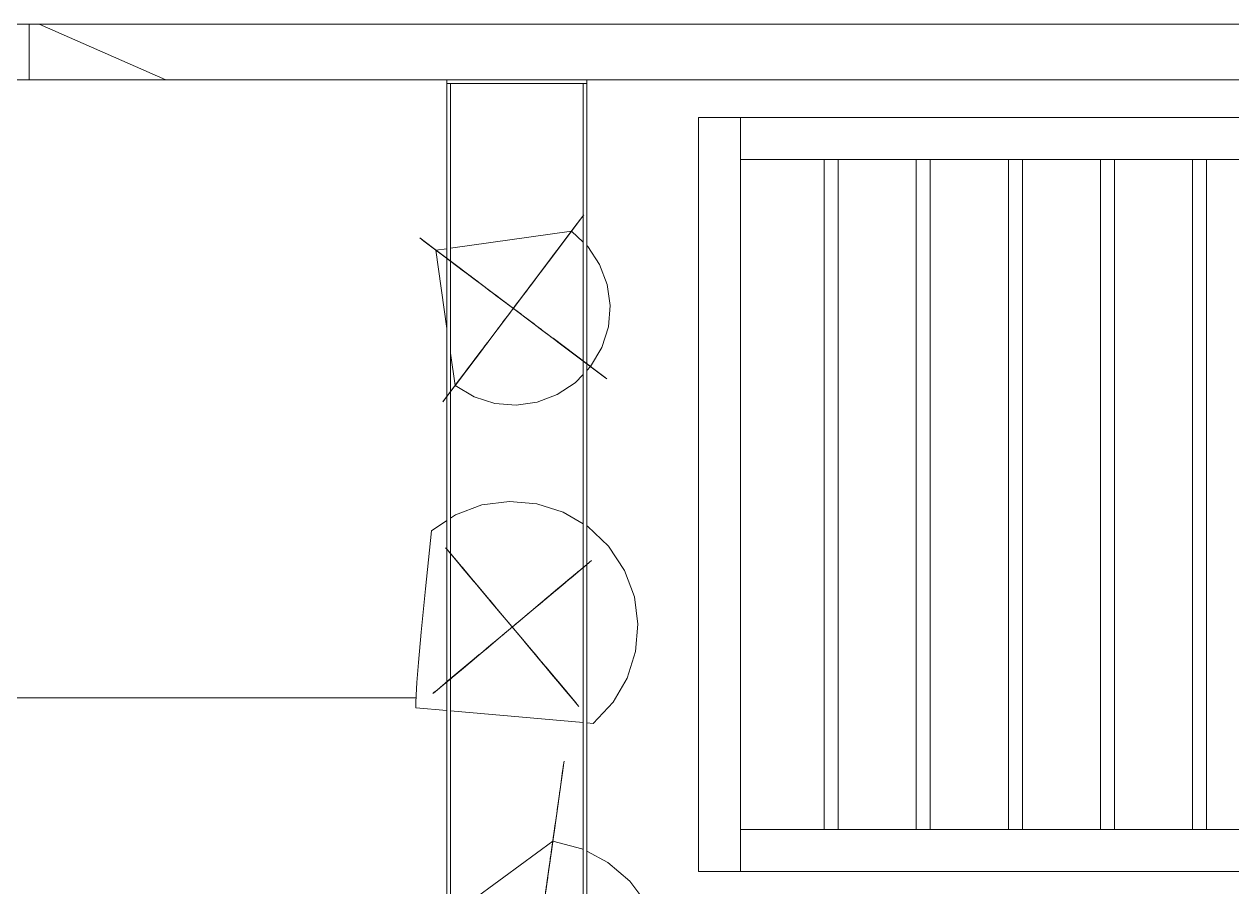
# Model space of a CAD drawing. Header units: inches. Extents: x -578 to 1873, y 397 to 1812.
# Drawn here: x 762.2 to 935, y 1546.6 to 1670.2 of the extents above; entities that cross this region are included whole.
import ezdxf

# ---------------------------------------------------------------- set-up
doc = ezdxf.new("R2010")
doc.units = ezdxf.units.IN
doc.header["$MEASUREMENT"] = 0
for name, color, linetype, lineweight in [('A-FLOR', 192, 'Continuous', 13), ('A-ROOF', 132, 'Continuous', 13), ('A-WALL', 113, 'Continuous', 13), ('I-FURN', 30, 'Continuous', 9), ('L-PLNT', 71, 'Continuous', 9)]:
    doc.layers.add(name, color=color, linetype=linetype, lineweight=lineweight)

# ---------------------------------------------------------------- blocks, each defined once
blk = doc.blocks.new('3D Cad File Example_dwg_Pergola Modern - Pergola-1094976-_3D_-2974-Level 1')
at = {"layer": 'I-FURN'}
for p, q in [((85.5, 54), (-85.5, 54)), ((91.5, 54), (85.5, 54)), ((85.5, 54), (85.5, -54)), ((85.5, 54), (85.5, 48)), ((91.5, 54), (91.5, -54)), ((85.5, 48), (-85.5, 48)), ((18.77, 48), (20.77, 48)), ((18.77, 48), (18.77, -48)), ((20.77, 48), (20.77, -48)), ((31.95, 48), (33.95, 48)), ((31.95, 48), (31.95, -48)), ((33.95, 48), (33.95, -48)), ((45.14, 48), (47.14, 48)), ((45.14, 48), (45.14, -48)), ((47.14, 48), (47.14, -48)), ((60.32, 48), (58.32, 48)), ((58.32, 48), (58.32, -48)), ((60.32, 48), (60.32, -48)), ((73.5, 48), (71.5, 48)), ((71.5, 48), (71.5, -48)), ((73.5, 48), (73.5, -48)), ((85.5, -48), (-85.5, -48)), ((18.77, -48), (20.77, -48)), ((31.95, -48), (33.95, -48)), ((45.14, -48), (47.14, -48)), ((58.32, -48), (60.32, -48)), ((71.5, -48), (73.5, -48)), ((85.5, -54), (85.5, -48)), ((85.5, -54), (-85.5, -54)), ((91.5, -54), (85.5, -54))]:
    blk.add_line(p, q, dxfattribs=at)
blk = doc.blocks.new('3D Cad File Example_dwg_RPC Shrub - Hydrangea 3_-9_-1394593-_3D_-V39-Level 1')
at = {"layer": 'L-PLNT'}
for p, q in [((2.26, 22.79), (2.26, 24.36)), ((2.26, 24.36), (2.26, 23.77)), ((2.26, 23.77), (2.26, 20.78)), ((2.26, 22.79), (2.26, 20)), ((2.26, 22.17), (2.26, 22.37)), ((2.26, 22.37), (2.26, 21.78)), ((2.26, 21.9), (2.26, 22.17)), ((2.26, 21.9), (2.26, 21.74)), ((2.26, 21.77), (2.26, 21.8)), ((2.26, 21.8), (2.26, 21.62)), ((2.26, 21.78), (2.26, 20.43)), ((2.26, 21.6), (2.26, 21.77)), ((2.26, 21.74), (2.26, 21.39)), ((2.26, 21.62), (2.26, 21.08)), ((2.26, 20.65), (2.26, 21.6)), ((2.26, 21.39), (2.26, 21.17)), ((2.26, 21.17), (2.26, 21.02)), ((2.26, 21.08), (2.26, 18.94)), ((2.26, 21.02), (2.26, 20.75)), ((2.26, 20.78), (2.26, 20.13)), ((2.26, 20.75), (2.26, 20.38)), ((2.26, 20.22), (2.26, 20.65)), ((2.26, 20.38), (2.26, 20.43)), ((2.26, 20.43), (2.26, 19.3)), ((2.26, 20.43), (2.26, 20.26)), ((2.26, 20.02), (2.26, 20.38)), ((2.26, 20.38), (2.26, 19.95)), ((2.26, 20.26), (2.26, 17.88)), ((2.26, 19.75), (2.26, 20.22)), ((2.26, 20.13), (2.26, 19.63)), ((2.26, 20.02), (2.26, 17.76)), ((2.26, 20), (2.26, 19.29)), ((2.26, 19.95), (2.26, 18.49)), ((2.26, 19.25), (2.26, 19.75)), ((2.26, 19.63), (2.26, 19.2)), ((2.26, 19.3), (2.26, 18.99)), ((2.26, 19.29), (2.26, 17.36)), ((2.26, 17.15), (2.26, 19.25)), ((2.26, 19.2), (2.26, 17.37)), ((2.26, 18.99), (2.26, 19.2)), ((2.26, 19.2), (2.26, 19.2)), ((2.26, 19.2), (2.26, 19.05)), ((2.26, 19.05), (2.26, 18.53)), ((0, 18.71), (-7.04, 11.67)), ((0.58, 18.23), (0, 18.71)), ((0.58, 18.23), (1.41, 17.48)), ((1.41, 17.48), (2.78, 16.18)), ((2.26, 18.49), (2.26, 18.94)), ((2.26, 18.53), (2.26, 18.29)), ((2.26, 18.29), (2.26, 18.15)), ((2.26, 18.15), (2.26, 18.04)), ((2.26, 18.04), (2.26, 17.94)), ((2.26, 17.94), (2.26, 17.83)), ((2.26, 17.76), (2.26, 17.88)), ((2.26, 17.83), (2.26, 17.72)), ((2.26, 17.72), (2.26, 17.6)), ((2.26, 17.6), (2.26, 17.45)), ((2.26, 17.45), (2.26, 17.28)), ((2.26, 17.37), (2.26, 16.96)), ((2.26, 17.36), (2.26, 16.66)), ((2.26, 17.28), (2.26, 17.07)), ((2.26, 17.1), (2.26, 17.22)), ((2.26, 17.22), (2.26, 17.02)), ((2.26, 17), (2.26, 17.15)), ((2.26, 17.1), (2.26, 16.72)), ((2.26, 17.07), (2.26, 16.96)), ((2.26, 17.02), (2.26, 13.16)), ((2.26, 16.77), (2.26, 17)), ((2.26, 16.96), (2.26, 16.62)), ((2.26, 16.96), (2.26, 16.92)), ((2.26, 16.92), (2.26, 16.91)), ((2.26, 16.91), (2.26, 16.91)), ((2.26, 16.91), (2.26, 16.87)), ((2.26, 16.87), (2.26, 16.77)), ((2.26, 16.62), (2.26, 16.77)), ((2.26, 16.77), (2.26, 16.28)), ((2.26, 16.72), (2.26, 14.65)), ((2.26, 16.66), (2.26, 15.87)), ((2.26, 15.99), (2.26, 16.32)), ((2.26, 16.32), (2.26, 14.12)), ((2.26, 16.28), (2.26, 15.82)), ((2.26, 9.85), (2.26, 16.09)), ((2.26, 16.09), (2.26, 15.59)), ((2.26, 14.39), (2.26, 15.99)), ((2.26, 15.87), (2.26, 15.82)), ((2.26, 15.82), (2.26, 15.44)), ((2.26, 15.82), (2.26, 15.37)), ((2.26, 15.59), (2.26, 14.44)), ((2.78, 16.18), (4.93, 14.05)), ((2.26, 15.44), (2.26, 14.39)), ((2.26, 15.37), (2.26, 14.9)), ((2.26, 14.9), (2.26, 14.4)), ((2.26, 14.65), (2.26, 13.16)), ((2.26, 14.07), (2.26, 14.59)), ((2.26, 14.59), (2.26, 14.32)), ((2.26, 12.98), (2.26, 14.44)), ((2.26, 14.4), (2.26, 13.82)), ((2.26, 14.32), (2.26, 13.63)), ((2.26, 14.12), (2.26, 13.77)), ((2.26, 14.07), (2.26, 13.61)), ((4.93, 14.05), (5.53, 13.44)), ((2.26, 13.16), (2.26, 13.82)), ((2.26, 13.77), (2.26, 13.43)), ((2.26, 13.63), (2.26, 12.98)), ((2.26, 13.61), (2.26, 12.98)), ((2.26, 12.14), (2.26, 13.43)), ((2.26, 13.16), (2.26, 12.74)), ((2.26, 12.74), (2.26, 12.42)), ((2.26, 12.47), (2.26, 11.73)), ((2.26, 12.47), (2.26, 9.01)), ((2.26, 11.73), (2.26, 12.47)), ((2.26, 12.42), (2.26, 12.13)), ((2.26, 11.82), (2.26, 12.14)), ((2.26, 12.13), (2.26, 11.8)), ((5.97, 13), (8.12, 10.83)), ((-7.63, 11.08), (-18.71, 0)), ((2.26, 11.76), (2.26, 11.88)), ((2.26, 11.88), (2.26, 11.82)), ((2.26, 11.8), (2.26, 11.35)), ((2.26, 10.91), (2.26, 11.76)), ((2.26, 11.35), (2.26, 10.73)), ((2.26, 10.65), (2.26, 10.91)), ((2.26, 9.85), (2.26, 10.73)), ((2.26, 10.5), (2.26, 10.65)), ((2.26, 10.17), (2.26, 10.5)), ((8.12, 10.83), (12.63, 6.24)), ((2.26, 10.17), (2.26, 9.43)), ((2.26, 9.43), (2.26, 6.4)), ((2.26, 9.01), (2.26, 8.52)), ((2.26, 8.52), (2.26, 8)), ((2.26, 8), (2.26, 7.47)), ((2.26, 7.47), (2.26, 6.92)), ((2.26, 6.92), (2.26, 6.36)), ((2.26, 6.4), (2.26, 5.27)), ((2.26, 6.36), (2.26, 5.79)), ((2.26, 5.22), (2.26, 5.79)), ((2.26, 5.27), (2.26, 4.68)), ((2.26, 5.22), (2.26, -6.29)), ((12.63, 6.24), (18.71, 0)), ((2.26, 4.68), (2.26, 4.1)), ((2.26, 4.1), (2.26, 3.52)), ((2.26, 3.52), (2.26, 2.95)), ((2.26, 2.95), (2.26, 2.41)), ((2.26, 2.41), (2.26, 1.89)), ((2.26, 1.4), (2.26, 1.89)), ((-20.53, 0), (-22.11, 0)), ((-22.11, 0), (-21.52, 0)), ((-21.52, 0), (-18.52, 0)), ((-20.53, 0), (-17.74, 0)), ((-19.91, 0), (-20.12, 0)), ((-20.12, 0), (-19.52, 0)), ((-19.64, 0), (-19.91, 0)), ((-19.64, 0), (-19.48, 0)), ((-19.52, 0), (-19.55, 0)), ((-19.55, 0), (-19.36, 0)), ((-19.52, 0), (-18.18, 0)), ((-19.34, 0), (-19.52, 0)), ((-19.48, 0), (-19.13, 0)), ((-19.36, 0), (-18.82, 0)), ((-18.39, 0), (-19.34, 0)), ((-19.13, 0), (-18.91, 0)), ((-18.91, 0), (-18.76, 0)), ((-18.82, 0), (-16.68, 0)), ((-18.76, 0), (-18.49, 0)), ((-18.52, 0), (-17.87, 0)), ((-18.49, 0), (-18.13, 0)), ((-17.97, 0), (-18.39, 0)), ((-18.18, 0), (-18, 0)), ((-18.13, 0), (-17.69, 0)), ((-17.5, 0), (-17.97, 0)), ((-17.87, 0), (-17.37, 0)), ((-17.74, 0), (-17.03, 0)), ((-17.69, 0), (-16.23, 0)), ((-17, 0), (-17.5, 0)), ((-17.37, 0), (-16.95, 0)), ((-17.03, 0), (-15.11, 0)), ((-14.89, 0), (-17, 0)), ((-16.95, 0), (-15.11, 0)), ((-16.23, 0), (-16.68, 0)), ((-15.11, 0), (-14.71, 0)), ((-15.11, 0), (-14.41, 0)), ((-14.74, 0), (-14.89, 0)), ((-14.51, 0), (-14.74, 0)), ((-14.71, 0), (-14.36, 0)), ((-14.36, 0), (-14.51, 0)), ((-14.41, 0), (-13.61, 0)), ((-13.73, 0), (-14.06, 0)), ((-14.06, 0), (-11.86, 0)), ((-12.13, 0), (-13.73, 0)), ((-13.61, 0), (-13.56, 0)), ((-13.56, 0), (-13.18, 0)), ((-13.18, 0), (-12.13, 0)), ((-11.86, 0), (-11.51, 0)), ((-11.51, 0), (-11.18, 0)), ((-9.89, 0), (-11.18, 0)), ((-9.56, 0), (-9.89, 0)), ((-9.51, 0), (-9.63, 0)), ((-9.63, 0), (-9.56, 0)), ((-8.65, 0), (-9.51, 0)), ((-8.39, 0), (-8.65, 0)), ((-8.24, 0), (-8.39, 0)), ((-7.91, 0), (-8.24, 0)), ((-7.91, 0), (-7.18, 0)), ((-7.18, 0), (-4.14, 0)), ((-4.14, 0), (-3.02, 0)), ((-3.02, 0), (-2.43, 0)), ((-2.43, 0), (-1.84, 0)), ((-1.84, 0), (-1.26, 0)), ((-1.26, 0), (-0.7, 0)), ((-0.7, 0), (-0.15, 0)), ((-0.15, 0), (0.37, 0)), ((0.86, 0), (0.37, 0)), ((1.62, 0), (0.85, 0)), ((0.85, 0), (0.86, 0)), ((1.65, 0), (1.61, 0)), ((1.61, 0), (1.62, 0)), ((1.65, 0), (1.72, 0)), ((2.28, 0), (1.72, 0)), ((2.26, 0.64), (2.26, 1.41)), ((2.26, 1.41), (2.26, 1.4)), ((2.26, 0.6), (2.26, 0.65)), ((2.26, 0.65), (2.26, 0.64)), ((2.26, 0.6), (2.26, 0.53)), ((2.26, -0.02), (2.26, 0.53)), ((2.63, 0), (2.28, 0)), ((3.08, 0), (2.63, 0)), ((3.06, 0), (3.08, 0)), ((3.06, 0), (3.12, 0)), ((3.12, 0), (3.87, 0)), ((3.87, 0), (4.31, 0)), ((7, 0), (4.31, 0)), ((7.05, 0), (7, 0)), ((7.1, 0), (7.05, 0)), ((7.17, 0), (7.1, 0)), ((7.14, 0), (7.1, 0)), ((7.1, 0), (7.44, 0)), ((7.17, 0), (7.14, 0)), ((7.44, 0), (7.65, 0)), ((7.65, 0), (7.96, 0)), ((7.96, 0), (8.36, 0)), ((9.23, 0), (8.36, 0)), ((9.65, 0), (9.23, 0)), ((9.99, 0), (9.65, 0)), ((13.47, 0), (9.99, 0)), ((13.41, 0), (12.96, 0)), ((12.96, 0), (13.01, 0)), ((13.24, 0), (13.01, 0)), ((13.34, 0), (13.24, 0)), ((13.56, 0), (13.34, 0)), ((15.87, 0), (13.38, 0)), ((13.38, 0), (13.41, 0)), ((13.47, 0), (13.69, 0)), ((14.8, 0), (13.56, 0)), ((17.37, 0), (13.69, 0)), ((15, 0), (14.8, 0)), ((15.52, 0), (15, 0)), ((15.27, 0), (15.87, 0)), ((15.52, 0), (17.68, 0)), ((16.17, 0), (15.87, 0)), ((16.7, 0), (15.87, 0)), ((16.6, 0), (16.17, 0)), ((16.48, 0), (16.18, 0)), ((16.35, 0), (16.18, 0)), ((16.89, 0), (16.35, 0)), ((16.69, 0), (16.48, 0)), ((17.18, 0), (16.6, 0)), ((17.07, 0), (16.69, 0)), ((17.47, 0), (16.7, 0)), ((18.61, 0), (16.89, 0)), ((17.11, 0), (17.06, 0)), ((17.06, 0), (17.15, 0)), ((19.17, 0), (17.07, 0)), ((17.32, 0), (17.11, 0)), ((17.15, 0), (17.37, 0)), ((17.4, 0), (17.18, 0)), ((17.72, 0), (17.32, 0)), ((17.68, 0), (17.4, 0)), ((19.77, 0), (17.47, 0)), ((20.38, 0), (17.68, 0)), ((18.94, 0), (17.68, 0)), ((18.33, 0), (17.72, 0)), ((18.71, 0), (18.22, -4.29)), ((18.33, 0), (19.18, 0)), ((20.45, 0), (18.61, 0)), ((19.21, 0), (18.94, 0)), ((19.56, 0), (19.17, 0)), ((19.18, 0), (19.47, 0)), ((23.06, 0), (19.21, 0)), ((19.47, 0), (19.64, 0)), ((19.99, 0), (19.56, 0)), ((19.64, 0), (19.85, 0)), ((19.85, 0), (19.77, 0)), ((25.51, 0), (19.99, 0)), ((20.42, 0), (20.38, 0)), ((20.42, 0), (21.1, 0)), ((20.45, 0), (20.99, 0)), ((20.99, 0), (21.17, 0)), ((21.17, 0), (21.1, 0)), ((23.24, 0), (23.06, 0)), ((24.87, 0), (23.24, 0)), ((28.96, 0), (24.87, 0)), ((25.72, 0), (25.51, 0)), ((26.16, 0), (25.72, 0)), ((26.58, 0), (26.16, 0)), ((26.98, 0), (26.58, 0)), ((27.36, 0), (26.98, 0)), ((28.5, 0), (27.36, 0)), ((29.13, 0), (28.5, 0)), ((29.76, 0), (28.96, 0)), ((29.43, 0), (29.13, 0)), ((29.7, 0), (29.4, 0)), ((29.4, 0), (29.61, 0)), ((29.85, 0), (29.43, 0)), ((30.1, 0), (29.61, 0)), ((29.7, 0), (29.85, 0)), ((29.76, 0), (30.31, 0)), ((30.31, 0), (30.1, 0)), ((-18.71, 0), (-18.22, -4.29)), ((-18.12, 0), (-18.17, 0)), ((-18.17, 0), (-17.04, 0)), ((-17.77, 0), (-18.12, 0)), ((-18, 0), (-15.62, 0)), ((-17.77, 0), (-15.5, 0)), ((-17.04, 0), (-16.73, 0)), ((-16.73, 0), (-16.94, 0)), ((-16.94, 0), (-16.94, 0)), ((-16.94, 0), (-16.79, 0)), ((-16.79, 0), (-16.28, 0)), ((-16.28, 0), (-16.04, 0)), ((-16.04, 0), (-15.89, 0)), ((-15.89, 0), (-15.78, 0)), ((-15.78, 0), (-15.68, 0)), ((-15.68, 0), (-15.58, 0)), ((-15.5, 0), (-15.62, 0)), ((-15.58, 0), (-15.47, 0)), ((-15.47, 0), (-15.34, 0)), ((-15.34, 0), (-15.2, 0)), ((-15.2, 0), (-15.02, 0)), ((-15.02, 0), (-14.81, 0)), ((-14.85, 0), (-14.96, 0)), ((-14.96, 0), (-14.76, 0)), ((-14.85, 0), (-14.46, 0)), ((-14.81, 0), (-14.71, 0)), ((-14.76, 0), (-10.9, 0)), ((-14.71, 0), (-14.66, 0)), ((-14.66, 0), (-14.66, 0)), ((-14.66, 0), (-14.65, 0)), ((-14.65, 0), (-14.61, 0)), ((-14.61, 0), (-14.51, 0)), ((-14.51, 0), (-14.03, 0)), ((-14.46, 0), (-12.39, 0)), ((-14.03, 0), (-13.57, 0)), ((-7.6, 0), (-13.84, 0)), ((-13.84, 0), (-13.33, 0)), ((-13.57, 0), (-13.12, 0)), ((-13.33, 0), (-12.19, 0)), ((-13.12, 0), (-12.65, 0)), ((-12.65, 0), (-12.14, 0)), ((-12.39, 0), (-10.9, 0)), ((-11.81, 0), (-12.33, 0)), ((-12.33, 0), (-12.06, 0)), ((-9.48, 0), (-12.19, 0)), ((-12.14, 0), (-11.57, 0)), ((-12.06, 0), (-11.37, 0)), ((-11.81, 0), (-11.35, 0)), ((-10.9, 0), (-11.57, 0)), ((-11.37, 0), (-10.41, 0)), ((-11.35, 0), (-9.48, 0)), ((-10.9, 0), (-10.48, 0)), ((-10.48, 0), (-10.16, 0)), ((-10.41, 0), (-6.75, 0)), ((-10.16, 0), (-9.87, 0)), ((-9.87, 0), (-9.54, 0)), ((-9.54, 0), (-9.1, 0)), ((-9.1, 0), (-8.47, 0)), ((-7.6, 0), (-8.47, 0)), ((-6.75, 0), (-6.26, 0)), ((-6.26, 0), (-5.75, 0)), ((-5.75, 0), (-5.21, 0)), ((-5.21, 0), (-4.66, 0)), ((-4.66, 0), (-4.1, 0)), ((-4.1, 0), (-3.53, 0)), ((-2.96, 0), (-3.53, 0)), ((-2.96, 0), (8.55, 0)), ((2.26, -0.37), (2.26, -0.02)), ((2.26, -0.83), (2.26, -0.37)), ((2.26, -0.8), (2.26, -0.83)), ((2.26, -0.8), (2.26, -0.86)), ((2.26, -0.86), (2.26, -1.62)), ((2.26, -1.62), (2.26, -2.05)), ((6.94, 0), (6.75, 0)), ((6.75, 0), (6.75, 0)), ((6.75, 0), (7.06, 0)), ((8.36, 0), (6.94, 0)), ((7.06, 0), (7.3, 0)), ((7.3, 0), (7.5, 0)), ((7.5, 0), (7.7, 0)), ((7.7, 0), (7.94, 0)), ((7.94, 0), (8.27, 0)), ((8.27, 0), (8.7, 0)), ((8.55, 0), (8.36, 0)), ((8.7, 0), (9.06, 0)), ((9.36, 0), (9.06, 0)), ((10.18, 0), (9.36, 0)), ((10.48, 0), (10.18, 0)), ((10.84, 0), (10.48, 0)), ((12.5, 0), (10.84, 0)), ((11.78, 0), (11.32, 0)), ((11.32, 0), (11.7, 0)), ((11.7, 0), (12.17, 0)), ((12.08, 0), (11.78, 0)), ((12.77, 0), (12.08, 0)), ((12.71, 0), (12.17, 0)), ((12.94, 0), (12.5, 0)), ((12.71, 0), (15.27, 0)), ((13.16, 0), (12.77, 0)), ((13.36, 0), (12.94, 0)), ((13.75, 0), (13.16, 0)), ((13.36, 0), (13.75, 0)), ((2.26, -4.74), (2.26, -2.05)), ((-18.22, -4.29), (-16.81, -8.23)), ((2.26, -4.68), (2.26, -4.49)), ((2.26, -4.49), (2.26, -4.49)), ((2.26, -4.49), (2.26, -4.81)), ((2.26, -6.11), (2.26, -4.68)), ((2.26, -4.8), (2.26, -4.74)), ((2.26, -4.84), (2.26, -4.8)), ((2.26, -4.81), (2.26, -5.04)), ((2.26, -4.91), (2.26, -4.84)), ((2.26, -4.89), (2.26, -4.84)), ((2.26, -4.84), (2.26, -5.19)), ((2.26, -4.91), (2.26, -4.89)), ((2.26, -5.04), (2.26, -5.24)), ((17.96, -5.01), (16.81, -8.23)), ((18.22, -4.29), (18.15, -4.48)), ((2.26, -5.19), (2.26, -5.39)), ((2.26, -5.24), (2.26, -5.45)), ((2.26, -5.39), (2.26, -5.71)), ((2.26, -5.45), (2.26, -5.69)), ((2.26, -5.69), (2.26, -6.01)), ((2.26, -5.71), (2.26, -6.1)), ((2.26, -6.01), (2.26, -6.45)), ((2.26, -6.98), (2.26, -6.1)), ((2.26, -6.29), (2.26, -6.11)), ((2.26, -6.45), (2.26, -6.8)), ((2.26, -7.11), (2.26, -6.8)), ((-16.81, -8.23), (-16.13, -9.3)), ((2.26, -7.39), (2.26, -6.98)), ((2.26, -7.92), (2.26, -7.11)), ((2.26, -7.73), (2.26, -7.39)), ((2.26, -11.21), (2.26, -7.73)), ((2.26, -8.23), (2.26, -7.92)), ((2.26, -8.58), (2.26, -8.23)), ((2.26, -10.24), (2.26, -8.58)), ((14.6, -11.7), (16.81, -8.23)), ((-15.83, -9.76), (-14.6, -11.7)), ((2.26, -9.52), (2.26, -9.06)), ((2.26, -9.06), (2.26, -9.45)), ((2.26, -9.45), (2.26, -9.91)), ((2.26, -9.83), (2.26, -9.52)), ((2.26, -10.51), (2.26, -9.83)), ((2.26, -10.45), (2.26, -9.91)), ((2.26, -10.68), (2.26, -10.24)), ((-14.6, -11.7), (-11.7, -14.6)), ((2.26, -10.45), (2.26, -13.01)), ((2.26, -10.9), (2.26, -10.51)), ((2.26, -11.1), (2.26, -10.68)), ((2.26, -11.16), (2.26, -10.71)), ((2.26, -10.71), (2.26, -10.75)), ((2.26, -10.98), (2.26, -10.75)), ((2.26, -11.49), (2.26, -10.9)), ((2.26, -11.08), (2.26, -10.98)), ((2.26, -11.3), (2.26, -11.08)), ((2.26, -11.1), (2.26, -11.49)), ((2.26, -13.61), (2.26, -11.12)), ((2.26, -11.12), (2.26, -11.16)), ((2.26, -11.21), (2.26, -11.43)), ((2.26, -12.54), (2.26, -11.3)), ((2.26, -15.12), (2.26, -11.43)), ((11.7, -14.6), (14.6, -11.7)), ((2.26, -12.75), (2.26, -12.54)), ((2.26, -13.26), (2.26, -12.75)), ((2.26, -13.01), (2.26, -13.61)), ((2.26, -13.26), (2.26, -15.42)), ((2.26, -13.92), (2.26, -13.61)), ((2.26, -14.45), (2.26, -13.61)), ((-11.7, -14.6), (-8.23, -16.81)), ((2.26, -14.34), (2.26, -13.92)), ((2.26, -14.23), (2.26, -13.92)), ((2.26, -14.1), (2.26, -13.92)), ((2.26, -14.63), (2.26, -14.1)), ((2.26, -14.44), (2.26, -14.23)), ((2.26, -14.93), (2.26, -14.34)), ((2.26, -14.81), (2.26, -14.44)), ((2.26, -15.21), (2.26, -14.45)), ((2.26, -16.35), (2.26, -14.63)), ((2.26, -14.85), (2.26, -14.8)), ((2.26, -14.8), (2.26, -14.9)), ((2.26, -16.91), (2.26, -14.81)), ((2.26, -15.06), (2.26, -14.85)), ((2.26, -14.9), (2.26, -15.12)), ((2.26, -15.15), (2.26, -14.93)), ((2.26, -15.47), (2.26, -15.06)), ((2.26, -15.42), (2.26, -15.15)), ((2.26, -17.51), (2.26, -15.21)), ((2.26, -18.12), (2.26, -15.42)), ((2.26, -16.69), (2.26, -15.42)), ((2.26, -16.08), (2.26, -15.47)), ((8.23, -16.81), (11.7, -14.6)), ((-8.23, -16.81), (-4.29, -18.22)), ((2.26, -16.08), (2.26, -16.92)), ((2.26, -18.2), (2.26, -16.35)), ((2.26, -16.96), (2.26, -16.69)), ((2.26, -17.3), (2.26, -16.91)), ((2.26, -16.92), (2.26, -17.22)), ((2.26, -20.8), (2.26, -16.96)), ((2.26, -17.22), (2.26, -17.38)), ((4.29, -18.22), (8.23, -16.81)), ((-4.29, -18.22), (0, -18.71)), ((0, -18.71), (4.29, -18.22)), ((2.26, -17.73), (2.26, -17.3)), ((2.26, -17.38), (2.26, -17.6)), ((2.26, -17.6), (2.26, -17.51)), ((2.26, -23.25), (2.26, -17.73)), ((2.26, -18.16), (2.26, -18.12)), ((2.26, -18.16), (2.26, -18.84)), ((2.26, -18.2), (2.26, -18.73)), ((2.26, -18.73), (2.26, -18.91)), ((2.26, -18.91), (2.26, -18.84)), ((2.26, -20.98), (2.26, -20.8)), ((2.26, -22.61), (2.26, -20.98)), ((2.26, -26.71), (2.26, -22.61)), ((2.26, -23.46), (2.26, -23.25)), ((2.26, -23.91), (2.26, -23.46)), ((2.26, -24.32), (2.26, -23.91)), ((2.26, -24.72), (2.26, -24.32)), ((2.26, -25.11), (2.26, -24.72)), ((2.26, -26.24), (2.26, -25.11)), ((2.26, -26.87), (2.26, -26.24)), ((2.26, -27.5), (2.26, -26.71)), ((2.26, -27.18), (2.26, -26.87)), ((2.26, -27.45), (2.26, -27.15)), ((2.26, -27.15), (2.26, -27.36)), ((2.26, -27.6), (2.26, -27.18)), ((2.26, -27.84), (2.26, -27.36)), ((2.26, -27.45), (2.26, -27.6)), ((2.26, -27.5), (2.26, -28.05)), ((2.26, -28.05), (2.26, -27.84))]:
    blk.add_line(p, q, dxfattribs=at)
blk = doc.blocks.new('3D Cad File Example_dwg_RPC Shrub - Switchgrass 4_-6_-1394617-_3D_-V41-Level 1')
at = {"layer": 'L-PLNT'}
for p, q in [((0, 18.01), (-3.16, 14.85)), ((0.55, 17.55), (0, 18.01)), ((0.55, 17.55), (1.36, 16.83)), ((1.36, 16.83), (2.67, 15.57)), ((2.67, 15.57), (4.74, 13.53)), ((-3.52, 14.49), (-17, 1.01)), ((0, 14.62), (0, 14.84)), ((0, 14.84), (0, 14.42)), ((0, 14.62), (0, 13.99)), ((0, 14.42), (0, 13.91)), ((0, 14.1), (0, 14.11)), ((0, 14.11), (0, 12.89)), ((0, 14.05), (0, 14.1)), ((0, 13.99), (0, 14.05)), ((0, 13.99), (0, 12.15)), ((0, 13.91), (0, 13.99)), ((0, 13.91), (0, 12.05)), ((0, 13.83), (0, 13.91)), ((0, 13.75), (0, 13.83)), ((0, 13.75), (0, 13.68)), ((0, 11.94), (0, 13.68)), ((0, 13.24), (0, 13.39)), ((0, 13.39), (0, 11.07)), ((0, 13.24), (0, 13)), ((0, 13), (0, 12.68)), ((0, 11.08), (0, 12.96)), ((0, 12.96), (0, 9.77)), ((0, 12.89), (0, 11.81)), ((0, 11.68), (0, 12.88)), ((0, 12.88), (0, 12.87)), ((0, 12.54), (0, 12.87)), ((0, 12.68), (0, 12.29)), ((0, 11.08), (0, 12.67)), ((0, 11.94), (0, 12.67)), ((0, 12.54), (0, 12.52)), ((0, 12.52), (0, 12)), ((0, 12.29), (0, 11.81)), ((0, 12.15), (0, 11.26)), ((4.74, 13.53), (7.82, 10.43)), ((0, 12.05), (0, 11.4)), ((0, 12), (0, 11.53)), ((0, 7.46), (0, 11.94)), ((0, 11.94), (0, 11.91)), ((0, 11.91), (0, 11.87)), ((0, 11.87), (0, 11.82)), ((0, 11.82), (0, 11.77)), ((0, 11.81), (0, 11.26)), ((0, 11.81), (0, 10.79)), ((0, 11.77), (0, 11.72)), ((0, 11.72), (0, 11.68)), ((0, 11.68), (0, 11.65)), ((0, 11.68), (0, 10.59)), ((0, 11.65), (0, 11.25)), ((0, 11.53), (0, 10.62)), ((0, 11.4), (0, 10.79)), ((0, 11.11), (0, 11.36)), ((0, 11.36), (0, 11.33)), ((0, 11.36), (0, 11.22)), ((0, 11.36), (0, 10.98)), ((0, 11.33), (0, 10.98)), ((0, 11.26), (0, 10.64)), ((0, 11.26), (0, 10.6)), ((0, 11.25), (0, 10.2)), ((0, 11.22), (0, 10.28)), ((0, 11.11), (0, 9.83)), ((0, 11.07), (0, 9.34)), ((0, 10.98), (0, 9.17)), ((0, 10.98), (0, 10.93)), ((0, 10.93), (0, 8.76)), ((0, 10.64), (0, 10.79)), ((0, 10.79), (0, 9.79)), ((0, 10.42), (0, 10.68)), ((0, 10.68), (0, 10.32)), ((0, 10.62), (0, 10.12)), ((0, 10.6), (0, 10.35)), ((0, 10.59), (0, 9.56)), ((0, 10.25), (0, 10.58)), ((0, 10.58), (0, 10.49)), ((0, 10.49), (0, 10.28)), ((0, 10.42), (0, 9.37)), ((7.82, 10.43), (12.16, 6)), ((0, 10.35), (0, 10.06)), ((0, 10.32), (0, 10.14)), ((0, 10.28), (0, 8.63)), ((0, 10.28), (0, 7.01)), ((0, 10.25), (0, 8.38)), ((0, 10.2), (0, 9.06)), ((0, 10.14), (0, 9.86)), ((0, 10.12), (0, 9.56)), ((0, 10.06), (0, 9.07)), ((0, 9.86), (0, 9.52)), ((0, 9.77), (0, 9.83)), ((0, 9.79), (0, 7.53)), ((0, 8.9), (0, 9.63)), ((0, 9.63), (0, 7.81)), ((0, 8.9), (0, 9.56)), ((0, 9.56), (0, 8.57)), ((0, 9.52), (0, 9.16)), ((0, 9.37), (0, 9.34)), ((0, 9.17), (0, 8.67)), ((0, 9.16), (0, 8.82)), ((0, 9.07), (0, 7.97)), ((0, 9.06), (0, 8.57)), ((0, 8.18), (0, 9.05)), ((0, 9.04), (0, 9.05)), ((0, 9.01), (0, 9.04)), ((0, 8.96), (0, 9.01)), ((0, 8.91), (0, 8.96)), ((0, 8.86), (0, 8.91)), ((0, 8.8), (0, 8.86)), ((0, 8.82), (0, 8.55)), ((0, 8.8), (0, 8.76)), ((0, 7.46), (0, 8.76)), ((0, 8.76), (0, 7.89)), ((0, 8.67), (0, 8.37)), ((0, 8.63), (0, 7.97)), ((0, 8.57), (0, 8.18)), ((0, 8.57), (0, 7.57)), ((0, 8.55), (0, 8.37)), ((0, 8.38), (0, 7.54)), ((0, 8.37), (0, 8.37)), ((0, 7.97), (0, 7.46)), ((0, 7.97), (0, 6.85)), ((0, 7.89), (0, 5.43)), ((0, 7.81), (0, 7.23)), ((0, 7.57), (0, 6.54)), ((0, 7.54), (0, 7.23)), ((0, 7.53), (0, 6.15)), ((0, 7.14), (0, 7.46)), ((0, 7.14), (0, 7.02)), ((0, 7.02), (0, 6.44)), ((0, 7.01), (0, 5.52)), ((0, 6.85), (0, 5.8)), ((0, 6.54), (0, 5.43)), ((0, 6.44), (0, 6.15)), ((0, 5.8), (0, 4.94)), ((0, 3.69), (0, 5.57)), ((0, 5.57), (0, 5.51)), ((0, 5.52), (0, 4.52)), ((0, 5.51), (0, 4.74)), ((12.16, 6), (18.01, 0)), ((0, 4.89), (0, 4.99)), ((0, 4.99), (0, 4.88)), ((0, 4.94), (0, 4.34)), ((0, 4.89), (0, 4.34)), ((0, 4.88), (0, 3.55)), ((0, 4.74), (0, 4.31)), ((0, 4.52), (0, 3.94)), ((0, 4.28), (0, 4.34)), ((0, 4.34), (0, 4.13)), ((0, 4.31), (0, 4.28)), ((0, 4.13), (0, 4.08)), ((0, 4.01), (0, 4.08)), ((0, 3.91), (0, 4.01)), ((0, 3.94), (0, 3.64)), ((0, 3.8), (0, 3.91)), ((0, 3.69), (0, 3.8)), ((0, 3.69), (0, 3.11)), ((0, 3.61), (0, 3.69)), ((0, 3.64), (0, 3.61)), ((0, 3.55), (0, 3.61)), ((0, 3.61), (0, 3.56)), ((0, 3.56), (0, 3.48)), ((0, 3.55), (0, 3.26)), ((0, 3.26), (0, 3.55)), ((0, 3.48), (0, 3.37)), ((0, 3.37), (0, -4.66)), ((0, 1.81), (0, 3.11)), ((0, 1.81), (0, 1.77)), ((0, 1.77), (0, 1.72)), ((-17.36, 0.65), (-18.01, 0)), ((-14.4, 0), (-14.84, 0)), ((-14.84, 0), (-14.46, 0)), ((-14.46, 0), (-13.45, 0)), ((-14.4, 0), (-13.83, 0)), ((-10.27, 0), (-14.29, 0)), ((-14.29, 0), (-13.94, 0)), ((-13.94, 0), (-13.61, 0)), ((-13.83, 0), (-13.38, 0)), ((-13.61, 0), (-13.3, 0)), ((-13.45, 0), (-12.04, 0)), ((-13.38, 0), (-12.84, 0)), ((-13.3, 0), (-12.98, 0)), ((-12.98, 0), (-11.83, 0)), ((-12.67, 0), (-12.96, 0)), ((-12.96, 0), (-12.8, 0)), ((-12.84, 0), (-12.25, 0)), ((-12.8, 0), (-12.37, 0)), ((-12.67, 0), (-10.5, 0)), ((-12.37, 0), (-11.73, 0)), ((-12.25, 0), (-11.6, 0)), ((-12.04, 0), (-10.42, 0)), ((-11.83, 0), (-11.54, 0)), ((-11.65, 0), (-11.8, 0)), ((-11.8, 0), (-10.93, 0)), ((-11.73, 0), (-10.95, 0)), ((-11.65, 0), (-9.05, 0)), ((-10.35, 0), (-11.63, 0)), ((-11.63, 0), (-11.52, 0)), ((-10.93, 0), (-11.6, 0)), ((-11.54, 0), (-10.98, 0)), ((-11.52, 0), (-11.21, 0)), ((-11.21, 0), (-10.76, 0)), ((-10.98, 0), (-10.48, 0)), ((-10.95, 0), (-10.08, 0)), ((-10.76, 0), (-10.2, 0)), ((-10.5, 0), (-7.46, 0)), ((-10.48, 0), (-8.32, 0)), ((-10.42, 0), (-8.81, 0)), ((-10.35, 0), (-9.31, 0)), ((-10.27, 0), (-9.87, 0)), ((-10.21, 0), (-10.22, 0)), ((-10.22, 0), (-10.15, 0)), ((-8.49, 0), (-10.21, 0)), ((-10.2, 0), (-9.58, 0)), ((-10.15, 0), (-9.63, 0)), ((-10.08, 0), (-9.18, 0)), ((-9.87, 0), (-9.49, 0)), ((-9.63, 0), (-9.19, 0)), ((-9.58, 0), (-8.94, 0)), ((-9.49, 0), (-8.41, 0)), ((-9.31, 0), (-8.49, 0)), ((-9.19, 0), (-9.15, 0)), ((-9.18, 0), (-8.32, 0)), ((-9.15, 0), (-8.98, 0)), ((-9.05, 0), (-8.32, 0)), ((-8.98, 0), (-8.08, 0)), ((-8.32, 0), (-8.94, 0)), ((-8.81, 0), (-7.41, 0)), ((-8.49, 0), (-7.3, 0)), ((-8.49, 0), (-7.89, 0)), ((-8.19, 0), (-8.47, 0)), ((-8.47, 0), (-8.46, 0)), ((-8.46, 0), (-6.52, 0)), ((-8.41, 0), (-8.32, 0)), ((-8.32, 0), (-7.17, 0)), ((-8.19, 0), (-5.44, 0)), ((-8.08, 0), (-7.46, 0)), ((-7.89, 0), (-7.48, 0)), ((-4.42, 0), (-7.6, 0)), ((-7.6, 0), (-7.53, 0)), ((-7.53, 0), (-7.31, 0)), ((-7.48, 0), (-7.17, 0)), ((-7.41, 0), (-6.44, 0)), ((-7.31, 0), (-6.98, 0)), ((-7.3, 0), (-6.53, 0)), ((-6.98, 0), (-6.55, 0)), ((-6.55, 0), (-6.04, 0)), ((-6.53, 0), (-6.1, 0)), ((-4.42, 0), (-6.44, 0)), ((-5.86, 0), (-6.1, 0)), ((-6.04, 0), (-5.47, 0)), ((-5.76, 0), (-5.86, 0)), ((-5.86, 0), (-5.86, 0)), ((-5.76, 0), (-5.64, 0)), ((-5.64, 0), (-5.22, 0)), ((-5.47, 0), (-4.85, 0)), ((-5.44, 0), (-5.28, 0)), ((-5.28, 0), (-4.83, 0)), ((-5.22, 0), (-5.09, 0)), ((-5.09, 0), (-4.99, 0)), ((-5, 0), (-5.01, 0)), ((-5.01, 0), (-5, 0)), ((-4.99, 0), (-5, 0)), ((-5, 0), (-4.97, 0)), ((-4.91, 0), (-4.97, 0)), ((-4.81, 0), (-4.91, 0)), ((-4.85, 0), (-4.83, 0)), ((-4.66, 0), (-4.81, 0)), ((3.37, 0), (-4.66, 0)), ((-3.55, 0), (-2.87, 0)), ((-2.87, 0), (-2.33, 0)), ((-2.33, 0), (-1.9, 0)), ((-1.9, 0), (-1.09, 0)), ((-0.62, 0), (-1.09, 0)), ((-0.35, 0), (-0.62, 0)), ((-0.51, 0), (-0.35, 0)), ((-0.36, 0), (1.38, 0)), ((0, 1.72), (0, 1.65)), ((0, 1.65), (0, 1.57)), ((0, 1.57), (0, 1.49)), ((0, 1.49), (0, 1.43)), ((0, 1.38), (0, 1.43)), ((0, -0.36), (0, 1.38)), ((1.38, 0), (1.43, 0)), ((1.49, 0), (1.43, 0)), ((1.57, 0), (1.49, 0)), ((1.65, 0), (1.57, 0)), ((1.72, 0), (1.65, 0)), ((1.77, 0), (1.72, 0)), ((1.81, 0), (1.77, 0)), ((1.81, 0), (3.11, 0)), ((3.69, 0), (3.11, 0)), ((3.55, 0), (3.26, 0)), ((3.26, 0), (3.55, 0)), ((3.48, 0), (3.37, 0)), ((3.56, 0), (3.48, 0)), ((4.88, 0), (3.55, 0)), ((3.55, 0), (3.61, 0)), ((3.61, 0), (3.56, 0)), ((3.61, 0), (3.69, 0)), ((3.64, 0), (3.61, 0)), ((3.94, 0), (3.64, 0)), ((3.69, 0), (5.57, 0)), ((3.69, 0), (3.8, 0)), ((3.8, 0), (3.91, 0)), ((3.91, 0), (4.01, 0)), ((4.52, 0), (3.94, 0)), ((4.01, 0), (4.08, 0)), ((4.13, 0), (4.08, 0)), ((4.34, 0), (4.13, 0)), ((4.31, 0), (4.28, 0)), ((4.28, 0), (4.34, 0)), ((4.74, 0), (4.31, 0)), ((4.89, 0), (4.34, 0)), ((4.94, 0), (4.34, 0)), ((5.52, 0), (4.52, 0)), ((5.51, 0), (4.74, 0)), ((4.99, 0), (4.88, 0)), ((4.89, 0), (4.99, 0)), ((5.8, 0), (4.94, 0)), ((7.89, 0), (5.43, 0)), ((6.54, 0), (5.43, 0)), ((5.57, 0), (5.51, 0)), ((7.01, 0), (5.52, 0)), ((6.85, 0), (5.8, 0)), ((6.44, 0), (6.15, 0)), ((7.53, 0), (6.15, 0)), ((7.02, 0), (6.44, 0)), ((7.57, 0), (6.54, 0)), ((7.97, 0), (6.85, 0)), ((10.28, 0), (7.01, 0)), ((7.14, 0), (7.02, 0)), ((7.14, 0), (7.46, 0)), ((7.81, 0), (7.23, 0)), ((7.54, 0), (7.23, 0)), ((7.46, 0), (11.94, 0)), ((7.46, 0), (8.76, 0)), ((7.97, 0), (7.46, 0)), ((9.79, 0), (7.53, 0)), ((8.38, 0), (7.54, 0)), ((8.57, 0), (7.57, 0)), ((9.63, 0), (7.81, 0)), ((8.76, 0), (7.89, 0)), ((8.63, 0), (7.97, 0)), ((9.07, 0), (7.97, 0)), ((8.57, 0), (8.18, 0)), ((8.18, 0), (9.05, 0)), ((8.67, 0), (8.37, 0)), ((8.55, 0), (8.37, 0)), ((8.37, 0), (8.37, 0)), ((10.25, 0), (8.38, 0)), ((8.82, 0), (8.55, 0)), ((9.06, 0), (8.57, 0)), ((9.56, 0), (8.57, 0)), ((10.28, 0), (8.63, 0)), ((9.17, 0), (8.67, 0)), ((8.8, 0), (8.76, 0)), ((10.93, 0), (8.76, 0)), ((8.8, 0), (8.86, 0)), ((9.16, 0), (8.82, 0)), ((8.86, 0), (8.91, 0)), ((8.9, 0), (9.63, 0)), ((8.9, 0), (9.56, 0)), ((8.91, 0), (8.96, 0)), ((8.96, 0), (9.01, 0)), ((9.01, 0), (9.04, 0)), ((9.04, 0), (9.05, 0)), ((10.2, 0), (9.06, 0)), ((10.06, 0), (9.07, 0)), ((9.52, 0), (9.16, 0)), ((10.98, 0), (9.17, 0)), ((11.07, 0), (9.34, 0)), ((9.37, 0), (9.34, 0)), ((10.42, 0), (9.37, 0)), ((9.86, 0), (9.52, 0)), ((10.59, 0), (9.56, 0)), ((10.12, 0), (9.56, 0)), ((12.96, 0), (9.77, 0)), ((9.77, 0), (9.83, 0)), ((10.79, 0), (9.79, 0)), ((11.11, 0), (9.83, 0)), ((10.14, 0), (9.86, 0)), ((10.35, 0), (10.06, 0)), ((10.62, 0), (10.12, 0)), ((10.32, 0), (10.14, 0)), ((11.25, 0), (10.2, 0)), ((10.25, 0), (10.58, 0)), ((11.22, 0), (10.28, 0)), ((10.49, 0), (10.28, 0)), ((10.68, 0), (10.32, 0)), ((10.6, 0), (10.35, 0)), ((10.42, 0), (10.68, 0)), ((10.58, 0), (10.49, 0)), ((11.68, 0), (10.59, 0)), ((11.26, 0), (10.6, 0)), ((11.53, 0), (10.62, 0)), ((11.26, 0), (10.64, 0)), ((10.64, 0), (10.79, 0)), ((11.4, 0), (10.79, 0)), ((11.81, 0), (10.79, 0)), ((10.98, 0), (10.93, 0)), ((11.33, 0), (10.98, 0)), ((11.36, 0), (10.98, 0)), ((13.39, 0), (11.07, 0)), ((11.08, 0), (12.96, 0)), ((11.08, 0), (12.67, 0)), ((11.11, 0), (11.36, 0)), ((11.36, 0), (11.22, 0)), ((11.65, 0), (11.25, 0)), ((11.81, 0), (11.26, 0)), ((12.15, 0), (11.26, 0)), ((11.36, 0), (11.33, 0)), ((12.05, 0), (11.4, 0)), ((12, 0), (11.53, 0)), ((11.68, 0), (11.65, 0)), ((11.72, 0), (11.68, 0)), ((11.68, 0), (12.88, 0)), ((11.77, 0), (11.72, 0)), ((11.82, 0), (11.77, 0)), ((12.29, 0), (11.81, 0)), ((12.89, 0), (11.81, 0)), ((11.87, 0), (11.82, 0)), ((11.91, 0), (11.87, 0)), ((11.94, 0), (11.91, 0)), ((11.94, 0), (12.67, 0)), ((11.94, 0), (13.68, 0)), ((12.52, 0), (12, 0)), ((13.91, 0), (12.05, 0)), ((13.99, 0), (12.15, 0)), ((12.68, 0), (12.29, 0)), ((12.54, 0), (12.52, 0)), ((12.54, 0), (12.87, 0)), ((13, 0), (12.68, 0)), ((12.88, 0), (12.87, 0)), ((14.11, 0), (12.89, 0)), ((13.24, 0), (13, 0)), ((13.24, 0), (13.39, 0)), ((13.75, 0), (13.68, 0)), ((13.75, 0), (13.83, 0)), ((13.83, 0), (13.91, 0)), ((14.42, 0), (13.91, 0)), ((13.91, 0), (13.99, 0)), ((14.62, 0), (13.99, 0)), ((13.99, 0), (14.05, 0)), ((14.05, 0), (14.1, 0)), ((14.1, 0), (14.11, 0)), ((14.84, 0), (14.42, 0)), ((14.62, 0), (14.84, 0)), ((18.01, 0), (17.71, -2.66)), ((-18.01, 0), (-17.54, -4.13)), ((-11.5, 0), (-12.35, 0)), ((-12.35, 0), (-12.04, 0)), ((-12.04, 0), (-11.23, 0)), ((-11.5, 0), (-10.53, 0)), ((-11.23, 0), (-10.09, 0)), ((-10.53, 0), (-9.51, 0)), ((-10.09, 0), (-8.78, 0)), ((-9.51, 0), (-8.52, 0)), ((-8.78, 0), (-7.48, 0)), ((-8.52, 0), (-7.64, 0)), ((-7.64, 0), (-6.95, 0)), ((-7.48, 0), (-6.35, 0)), ((-6.95, 0), (-6.52, 0)), ((-6.35, 0), (-5.57, 0)), ((-5.57, 0), (-4.37, 0)), ((-4.37, 0), (-3.55, 0)), ((-0.67, 0), (-0.65, 0)), ((-0.67, 0), (-0.67, 0)), ((-0.67, 0), (-0.65, 0)), ((-0.65, 0), (-0.36, 0)), ((-0.65, 0), (-0.63, 0)), ((-0.63, 0), (-0.6, 0)), ((-0.6, 0), (-0.56, 0)), ((-0.56, 0), (-0.51, 0)), ((0, -0.51), (0, -0.35)), ((0, -0.35), (0, -0.62)), ((0, -0.65), (0, -0.36)), ((0, -0.56), (0, -0.51)), ((0, -0.6), (0, -0.56)), ((0, -0.63), (0, -0.6)), ((0, -0.62), (0, -1.09)), ((0, -0.65), (0, -0.63)), ((0, -0.67), (0, -0.65)), ((0, -0.67), (0, -0.65)), ((0, -0.67), (0, -0.67)), ((0, -1.9), (0, -1.09)), ((0, -2.33), (0, -1.9)), ((0, -2.87), (0, -2.33)), ((0, -3.55), (0, -2.87)), ((17.64, -3.26), (17.54, -4.13)), ((-17.54, -4.13), (-16.18, -7.92)), ((0, -4.37), (0, -3.55)), ((0, -5.57), (0, -4.37)), ((0, -4.42), (0, -7.6)), ((0, -4.42), (0, -6.44)), ((0, -4.66), (0, -4.81)), ((0, -4.81), (0, -4.91)), ((0, -4.85), (0, -4.83)), ((0, -5.28), (0, -4.83)), ((0, -5.47), (0, -4.85)), ((0, -4.91), (0, -4.97)), ((0, -5), (0, -4.97)), ((0, -5.09), (0, -4.99)), ((0, -4.99), (0, -5)), ((0, -5), (0, -5.01)), ((0, -5.01), (0, -5)), ((0, -5.22), (0, -5.09)), ((17.54, -4.13), (16.18, -7.92)), ((0, -5.64), (0, -5.22)), ((0, -5.44), (0, -5.28)), ((0, -8.19), (0, -5.44)), ((0, -6.04), (0, -5.47)), ((0, -6.35), (0, -5.57)), ((0, -5.76), (0, -5.64)), ((0, -5.76), (0, -5.86)), ((0, -5.86), (0, -5.86)), ((0, -5.86), (0, -6.1)), ((0, -6.55), (0, -6.04)), ((0, -6.53), (0, -6.1)), ((0, -7.48), (0, -6.35)), ((0, -7.41), (0, -6.44)), ((0, -8.46), (0, -6.52)), ((0, -6.95), (0, -6.52)), ((0, -7.3), (0, -6.53)), ((0, -6.98), (0, -6.55)), ((-16.18, -7.92), (-14.05, -11.26)), ((0, -7.64), (0, -6.95)), ((0, -7.31), (0, -6.98)), ((0, -8.32), (0, -7.17)), ((0, -7.48), (0, -7.17)), ((0, -8.49), (0, -7.3)), ((0, -7.53), (0, -7.31)), ((0, -8.81), (0, -7.41)), ((0, -10.5), (0, -7.46)), ((0, -8.08), (0, -7.46)), ((0, -8.78), (0, -7.48)), ((0, -7.89), (0, -7.48)), ((0, -7.6), (0, -7.53)), ((0, -8.52), (0, -7.64)), ((0, -8.49), (0, -7.89)), ((0, -8.98), (0, -8.08)), ((0, -8.19), (0, -8.47)), ((0, -10.48), (0, -8.32)), ((0, -9.05), (0, -8.32)), ((0, -8.32), (0, -8.94)), ((0, -8.41), (0, -8.32)), ((0, -9.18), (0, -8.32)), ((0, -9.49), (0, -8.41)), ((0, -8.47), (0, -8.46)), ((0, -8.49), (0, -10.21)), ((0, -9.31), (0, -8.49)), ((0, -9.51), (0, -8.52)), ((14.05, -11.26), (16.18, -7.92)), ((0, -10.09), (0, -8.78)), ((0, -10.42), (0, -8.81)), ((0, -9.58), (0, -8.94)), ((0, -9.15), (0, -8.98)), ((0, -11.65), (0, -9.05)), ((0, -9.19), (0, -9.15)), ((0, -10.08), (0, -9.18)), ((0, -9.63), (0, -9.19)), ((0, -10.35), (0, -9.31)), ((0, -9.87), (0, -9.49)), ((0, -10.53), (0, -9.51)), ((0, -10.2), (0, -9.58)), ((0, -10.15), (0, -9.63)), ((0, -10.27), (0, -9.87)), ((0, -10.95), (0, -10.08)), ((0, -11.23), (0, -10.09)), ((0, -10.22), (0, -10.15)), ((0, -10.76), (0, -10.2)), ((0, -10.21), (0, -10.22)), ((0, -10.27), (0, -14.29)), ((0, -10.35), (0, -11.63)), ((-14.05, -11.26), (-11.26, -14.05)), ((0, -12.04), (0, -10.42)), ((0, -10.98), (0, -10.48)), ((0, -12.67), (0, -10.5)), ((0, -11.5), (0, -10.53)), ((0, -11.21), (0, -10.76)), ((0, -11.8), (0, -10.93)), ((0, -10.93), (0, -11.6)), ((0, -11.73), (0, -10.95)), ((0, -11.54), (0, -10.98)), ((0, -11.52), (0, -11.21)), ((0, -12.04), (0, -11.23)), ((0, -11.5), (0, -12.35)), ((0, -11.63), (0, -11.52)), ((0, -11.83), (0, -11.54)), ((0, -12.25), (0, -11.6)), ((0, -11.65), (0, -11.8)), ((0, -12.37), (0, -11.73)), ((0, -12.98), (0, -11.83)), ((0, -12.35), (0, -12.04)), ((0, -13.45), (0, -12.04)), ((11.26, -14.05), (14.05, -11.26)), ((0, -12.84), (0, -12.25)), ((0, -12.8), (0, -12.37)), ((0, -12.67), (0, -12.96)), ((0, -12.96), (0, -12.8)), ((0, -13.38), (0, -12.84)), ((0, -13.3), (0, -12.98)), ((0, -13.61), (0, -13.3)), ((0, -13.83), (0, -13.38)), ((0, -14.46), (0, -13.45)), ((0, -13.94), (0, -13.61)), ((0, -14.4), (0, -13.83)), ((-11.26, -14.05), (-7.92, -16.18)), ((0, -14.29), (0, -13.94)), ((0, -14.4), (0, -14.84)), ((0, -14.84), (0, -14.46)), ((7.92, -16.18), (11.26, -14.05)), ((-7.92, -16.18), (-4.13, -17.54)), ((4.81, -17.29), (7.92, -16.18)), ((-4.13, -17.54), (0, -18.01)), ((0, -18.01), (4.13, -17.54)), ((4.13, -17.54), (4.26, -17.49))]:
    blk.add_line(p, q, dxfattribs=at)
blk = doc.blocks.new('3D Cad File Example_dwg_RPC Shrub - Lupin 3_-10_-1394599-_3D_-V42-Level 1')
at = {"layer": 'L-PLNT'}
for p, q in [((0, 16.02), (0, 16.76)), ((0, 16.76), (0, 8.9)), ((0, 7.27), (0, 16.02)), ((0, 13.86), (-8, 5.86)), ((0, 14.98), (0, 15.42)), ((0, 15.42), (0, 15.14)), ((0, 15.14), (0, 10.95)), ((0, 14.98), (0, 9.94)), ((0, 14.09), (0, 14.83)), ((0, 14.83), (0, 8.16)), ((0, 9.19), (0, 14.09)), ((1.12, 12.73), (0, 13.86)), ((13.86, 0), (1.48, 12.38)), ((0, 8.14), (0, 10.95)), ((0, 9.87), (0, 10.08)), ((0, 10.08), (0, 8.9)), ((0, 8.16), (0, 9.94)), ((0, 9.52), (0, 9.9)), ((0, 9.9), (0, -10.1)), ((0, 9.87), (0, 9.48)), ((0, 7.12), (0, 9.64)), ((0, 9.59), (0, 9.64)), ((0, 9.59), (0, 9.51)), ((0, 9.52), (0, 9.19)), ((0, 9.51), (0, 9.39)), ((0, 9.48), (0, 6.82)), ((0, 9.39), (0, 9.26)), ((0, 9.26), (0, 9.12)), ((0, 9.19), (0, 8.88)), ((0, 8.9), (0, 9.19)), ((0, 8.34), (0, 9.14)), ((0, 9.14), (0, 7.56)), ((0, 9.12), (0, 9)), ((0, 8.9), (0, 9)), ((0, 8.88), (0, 8.58)), ((0, 8.58), (0, 8.27)), ((0, 7.8), (0, 8.34)), ((0, 6.82), (0, 8.3)), ((0, 8.2), (0, 8.3)), ((0, 8.27), (0, 7.94)), ((0, 8.2), (0, 8.08)), ((0, 7.56), (0, 8.14)), ((0, 8.08), (0, 7.95)), ((0, 7.95), (0, 7.81)), ((0, 7.94), (0, 7.56)), ((0, 7.81), (0, 7.7)), ((0, 7.48), (0, 7.8)), ((0, 7.61), (0, 7.7)), ((0, 7.56), (0, 7.61)), ((0, 7.41), (0, 7.56)), ((0, 7.43), (0, 7.56)), ((0, 7.48), (0, 7.41)), ((0, 7.43), (0, 7.32)), ((0, 6.38), (0, 7.42)), ((0, 7.41), (0, 7.42)), ((0, 6.82), (0, 7.41)), ((0, 7.32), (0, 7.24)), ((0, 7.27), (0, 7.12)), ((0, 7.24), (0, 7.17)), ((0, 7.17), (0, 7.11)), ((0, 7.11), (0, 7.05)), ((0, 7.05), (0, 6.97)), ((0, 6.97), (0, 6.38)), ((0, 6.82), (0, 5.93)), ((0, 3.56), (0, 5.93)), ((0, 5.19), (0, 5.34)), ((0, 4.3), (0, 5.34)), ((0, 5.19), (0, 4.3)), ((0, 4.3), (0, 3.56)), ((0, 4.3), (0, 3.71)), ((0, 3.11), (0, 3.71)), ((-10.54, 3.32), (-13.86, 0)), ((0, 2.04), (0, 3.39)), ((0, 3.39), (0, 3.2)), ((0, 3.2), (0, 2.37)), ((0, 2.22), (0, 3.11)), ((0, 2.37), (0, 2.22)), ((0, 2.04), (0, 2.22)), ((0, 2.22), (0, 0.84)), ((-13.86, 0), (-13.49, -3.17)), ((0, 1.04), (0, 1.48)), ((0, 1.48), (0, 0.12)), ((0, 1.04), (0, -1.33)), ((0, 0.84), (0, 0.21)), ((0, 0.12), (0, 0.21)), ((13.86, 0), (13.59, -2.29)), ((-16, 0), (-16.76, 0)), ((-16.76, 0), (-16.61, 0)), ((-8.9, 0), (-16.61, 0)), ((-16.45, 0), (-16.46, 0)), ((-16.46, 0), (-14.6, 0)), ((-16.45, 0), (-14.43, 0)), ((-16, 0), (-13.82, 0)), ((-14.6, 0), (-10.56, 0)), ((-8.01, 0), (-14.43, 0)), ((-10.38, 0), (-13.94, 0)), ((-13.94, 0), (-13.74, 0)), ((-13.74, 0), (-13.82, 0)), ((-13.79, 0), (-13.05, 0)), ((-13.79, 0), (-8.45, 0)), ((-13.05, 0), (-7.12, 0)), ((-8.75, 0), (-11.27, 0)), ((-11.27, 0), (-10.38, 0)), ((-7.86, 0), (-10.56, 0)), ((9.9, 0), (-10.1, 0)), ((-10.1, 0), (-8.33, 0)), ((-7.86, 0), (-9.79, 0)), ((-9.79, 0), (-9.7, 0)), ((-9.7, 0), (-9.54, 0)), ((-9.54, 0), (-9.33, 0)), ((-9.33, 0), (-9.09, 0)), ((-8.9, 0), (-9.19, 0)), ((-9.19, 0), (-8.01, 0)), ((-9.09, 0), (-8.85, 0)), ((-8.85, 0), (-8.63, 0)), ((-8.75, 0), (-8.36, 0)), ((-8.45, 0), (-8.63, 0)), ((-8.33, 0), (-8.36, 0)), ((-8.11, 0), (-8.16, 0)), ((-8.16, 0), (-5.91, 0)), ((-8.02, 0), (-8.11, 0)), ((-7.64, 0), (-8.02, 0)), ((-7.52, 0), (-7.64, 0)), ((-7.52, 0), (-7.41, 0)), ((-7.41, 0), (-4.6, 0)), ((-7.12, 0), (-6.97, 0)), ((-6.97, 0), (-6.11, 0)), ((-5.91, 0), (-6.11, 0)), ((-4.3, 0), (-5.04, 0)), ((-4.6, 0), (-5.04, 0)), ((-2.67, 0), (-4.3, 0)), ((-2.65, 0), (-3.78, 0)), ((-3.78, 0), (-3.74, 0)), ((-3.74, 0), (-3.14, 0)), ((-2.08, 0), (-3.14, 0)), ((-2.67, 0), (-2.37, 0)), ((-1.78, 0), (-2.65, 0)), ((-1.48, 0), (-2.37, 0)), ((-2.08, 0), (-1.78, 0)), ((-1.33, 0), (-1.48, 0)), ((1.04, 0), (-1.33, 0)), ((0, -1.33), (0, -1.48)), ((0, -1.48), (0, -2.37)), ((1.48, 0), (0.12, 0)), ((0.12, 0), (0.21, 0)), ((0.84, 0), (0.21, 0)), ((2.22, 0), (0.84, 0)), ((1.04, 0), (1.48, 0)), ((2.04, 0), (2.22, 0)), ((2.04, 0), (3.39, 0)), ((2.22, 0), (3.11, 0)), ((2.37, 0), (2.22, 0)), ((3.2, 0), (2.37, 0)), ((3.11, 0), (3.71, 0)), ((3.39, 0), (3.2, 0)), ((4.3, 0), (3.56, 0)), ((3.56, 0), (5.93, 0)), ((4.3, 0), (3.71, 0)), ((5.19, 0), (4.3, 0)), ((4.3, 0), (5.34, 0)), ((5.19, 0), (5.34, 0)), ((6.82, 0), (5.93, 0)), ((6.97, 0), (6.38, 0)), ((6.38, 0), (7.42, 0)), ((6.82, 0), (7.41, 0)), ((9.48, 0), (6.82, 0)), ((6.82, 0), (8.3, 0)), ((7.05, 0), (6.97, 0)), ((7.11, 0), (7.05, 0)), ((7.17, 0), (7.11, 0)), ((7.27, 0), (7.12, 0)), ((7.12, 0), (9.64, 0)), ((7.24, 0), (7.17, 0)), ((7.32, 0), (7.24, 0)), ((7.27, 0), (16.02, 0)), ((7.43, 0), (7.32, 0)), ((7.48, 0), (7.41, 0)), ((7.41, 0), (7.56, 0)), ((7.41, 0), (7.42, 0)), ((7.43, 0), (7.56, 0)), ((7.48, 0), (7.8, 0)), ((7.94, 0), (7.56, 0)), ((7.56, 0), (8.14, 0)), ((9.14, 0), (7.56, 0)), ((7.56, 0), (7.61, 0)), ((7.61, 0), (7.7, 0)), ((7.81, 0), (7.7, 0)), ((7.8, 0), (8.34, 0)), ((7.95, 0), (7.81, 0)), ((8.27, 0), (7.94, 0)), ((8.08, 0), (7.95, 0)), ((8.2, 0), (8.08, 0)), ((8.14, 0), (10.95, 0)), ((14.83, 0), (8.16, 0)), ((8.16, 0), (9.94, 0)), ((8.2, 0), (8.3, 0)), ((8.58, 0), (8.27, 0)), ((8.34, 0), (9.14, 0)), ((8.88, 0), (8.58, 0)), ((9.19, 0), (8.88, 0)), ((10.08, 0), (8.9, 0)), ((8.9, 0), (9, 0)), ((16.76, 0), (8.9, 0)), ((8.9, 0), (9.19, 0)), ((9.12, 0), (9, 0)), ((9.26, 0), (9.12, 0)), ((9.52, 0), (9.19, 0)), ((9.19, 0), (14.09, 0)), ((9.39, 0), (9.26, 0)), ((9.51, 0), (9.39, 0)), ((9.87, 0), (9.48, 0)), ((9.59, 0), (9.51, 0)), ((9.52, 0), (9.9, 0)), ((9.59, 0), (9.64, 0)), ((9.87, 0), (10.08, 0)), ((14.98, 0), (9.94, 0)), ((15.14, 0), (10.95, 0)), ((14.09, 0), (14.83, 0)), ((14.98, 0), (15.42, 0)), ((15.42, 0), (15.14, 0)), ((16.02, 0), (16.76, 0)), ((-13.49, -3.17), (-12.45, -6.09)), ((0, -2.08), (0, -1.78)), ((0, -1.78), (0, -2.65)), ((0, -2.08), (0, -3.14)), ((0, -2.67), (0, -2.37)), ((0, -2.65), (0, -3.78)), ((0, -2.67), (0, -4.3)), ((0, -3.74), (0, -3.14)), ((13.49, -3.17), (12.45, -6.09)), ((13.51, -2.98), (13.49, -3.17)), ((0, -3.78), (0, -3.74)), ((0, -4.3), (0, -5.04)), ((0, -7.41), (0, -4.6)), ((0, -4.6), (0, -5.04)), ((-12.45, -6.09), (-10.81, -8.66)), ((0, -8.16), (0, -5.91)), ((0, -5.91), (0, -6.11)), ((0, -6.97), (0, -6.11)), ((12.45, -6.09), (10.81, -8.66)), ((0, -7.12), (0, -6.97)), ((0, -13.05), (0, -7.12)), ((0, -7.52), (0, -7.41)), ((0, -7.52), (0, -7.64)), ((0, -7.64), (0, -8.02)), ((0, -7.86), (0, -9.79)), ((0, -7.86), (0, -10.56)), ((0, -9.19), (0, -8.01)), ((0, -8.01), (0, -14.43)), ((0, -8.02), (0, -8.11)), ((0, -8.11), (0, -8.16)), ((0, -10.1), (0, -8.33)), ((0, -8.33), (0, -8.36)), ((0, -8.75), (0, -8.36)), ((0, -13.79), (0, -8.45)), ((0, -8.45), (0, -8.63)), ((0, -8.85), (0, -8.63)), ((-10.81, -8.66), (-8.66, -10.81)), ((0, -8.75), (0, -11.27)), ((0, -9.09), (0, -8.85)), ((0, -8.9), (0, -9.19)), ((0, -8.9), (0, -16.61)), ((0, -9.33), (0, -9.09)), ((0, -9.54), (0, -9.33)), ((0, -9.7), (0, -9.54)), ((0, -9.79), (0, -9.7)), ((10.81, -8.66), (8.66, -10.81)), ((-8.66, -10.81), (-6.09, -12.45)), ((0, -11.27), (0, -10.38)), ((0, -10.38), (0, -13.94)), ((0, -14.6), (0, -10.56)), ((8.66, -10.81), (6.09, -12.45)), ((-6.09, -12.45), (-3.17, -13.49)), ((-3.17, -13.49), (-1.52, -13.68)), ((-0.8, -13.76), (0, -13.86)), ((0, -13.79), (0, -13.05)), ((0, -13.86), (3.17, -13.49)), ((0, -13.94), (0, -13.74)), ((0, -13.74), (0, -13.82)), ((0, -16), (0, -13.82)), ((3.17, -13.49), (6.09, -12.45)), ((0, -16.45), (0, -14.43)), ((0, -16.46), (0, -14.6)), ((0, -16), (0, -16.76)), ((0, -16.45), (0, -16.46)), ((0, -16.76), (0, -16.61))]:
    blk.add_line(p, q, dxfattribs=at)
blk = doc.blocks.new('3D Cad File Example_dwg-2744-Level 1')
at = {"layer": 'A-FLOR'}
for p, q in [((-75, 492.38), (-233, 492.38)), ((233, 492.38), (-55, 492.38)), ((-233, 403.88), (-79.43, 403.88)), ((-79.43, 403.88), (-233, 403.88))]:
    blk.add_line(p, q, dxfattribs=at)
at = {"layer": 'A-ROOF'}
for p, q in [((-134.81, 492.38), (-134.81, 500.38)), ((-133.39, 500.38), (-115.24, 492.38))]:
    blk.add_line(p, q, dxfattribs=at)
at = {"layer": 'A-WALL', "color": 103, "lineweight": 9}
blk.add_line((-460.87, 500.38), (741.98, 500.38), dxfattribs=at)
at = {"layer": 'A-WALL'}
for p, q in [((-75, 491.87), (-75, 492.38)), ((-75, 492.38), (-55, 492.38)), ((-75, 491.87), (-75, 340.88)), ((-75, 491.87), (-74.5, 491.87)), ((-75, 491.87), (-74.5, 491.87)), ((-74.5, 491.87), (-55.5, 491.87)), ((-74.5, 491.87), (-74.5, 340.88)), ((-55.5, 491.87), (-55.5, 347.13)), ((-55.5, 491.87), (-55, 491.87)), ((-55.5, 491.87), (-55, 491.87)), ((-55, 491.87), (-55, 492.38)), ((-55, 491.87), (-55, 347.13))]:
    blk.add_line(p, q, dxfattribs=at)
for name, p, rotation in [('3D Cad File Example_dwg_Pergola Modern - Pergola-1094976-_3D_-2974-Level 1', (52.5, 433), 180), ('3D Cad File Example_dwg_RPC Shrub - Lupin 3_-10_-1394599-_3D_-V42-Level 1', (-65.51, 459.65), 53), ('3D Cad File Example_dwg_RPC Shrub - Switchgrass 4_-6_-1394617-_3D_-V41-Level 1', (-65.66, 414), 130), ('3D Cad File Example_dwg_RPC Shrub - Hydrangea 3_-9_-1394593-_3D_-V39-Level 1', (-62.46, 364.79), 82)]:
    blk.add_blockref(name, p, dxfattribs=dict(rotation=rotation))

msp = doc.modelspace()

# ---------------------------------------------------------------- block references
at = {"layer": 'A-WALL', "color": 30, "lineweight": 9}
msp.add_blockref('3D Cad File Example_dwg-2744-Level 1', (897.69, 1169.79), dxfattribs=at)

doc.saveas('drawing.dxf')
